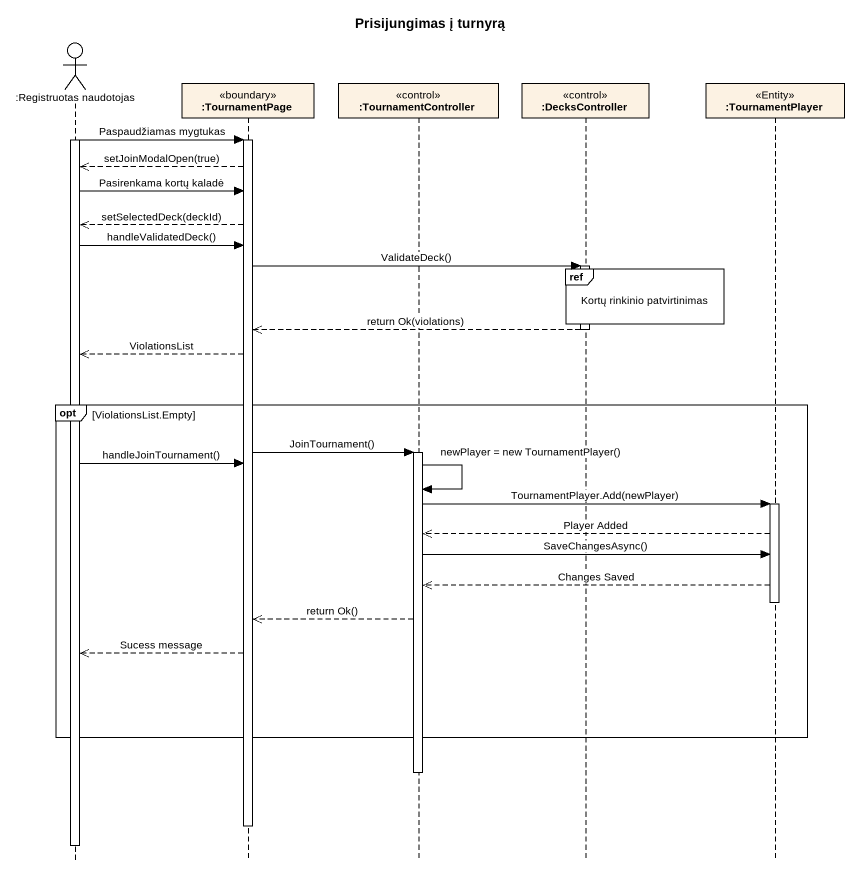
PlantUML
@startuml
title Prisijungimas į turnyrą
hide footbox
actor ":Registruotas naudotojas" as Registruotas_naudotojas
participant ":TournamentPage" as TournamentPage <<boundary>>
participant ":TournamentController" as TournamentController <<control>>
participant ":DecksController" as DecksController <<control>>
participant ":TournamentPlayer" as TournamentPlayer <<Entity>>

activate Registruotas_naudotojas
Registruotas_naudotojas -> TournamentPage : Paspaudžiamas mygtukas
activate TournamentPage
TournamentPage -->> Registruotas_naudotojas : setJoinModalOpen(true)
Registruotas_naudotojas -> TournamentPage : Pasirenkama kortų kaladė
TournamentPage -->> Registruotas_naudotojas : setSelectedDeck(deckId)
Registruotas_naudotojas -> TournamentPage : handleValidatedDeck()
TournamentPage -> DecksController : ValidateDeck()
activate DecksController
ref over DecksController : Kortų rinkinio patvirtinimas
DecksController -->> TournamentPage : return Ok(violations)
deactivate DecksController
TournamentPage -->> Registruotas_naudotojas : ViolationsList
opt ViolationsList.Empty
  TournamentPage -> TournamentController : JoinTournament()
  activate TournamentController
  Registruotas_naudotojas -> TournamentPage : handleJoinTournament()
  TournamentController -> TournamentController : newPlayer = new TournamentPlayer()
  TournamentController -> TournamentPlayer : TournamentPlayer.Add(newPlayer)
  activate TournamentPlayer
  TournamentPlayer -->> TournamentController : Player Added
  TournamentController -> TournamentPlayer : SaveChangesAsync()
  TournamentPlayer -->> TournamentController : Changes Saved
  deactivate TournamentPlayer
  TournamentController -->> TournamentPage : return Ok()
  TournamentPage -->> Registruotas_naudotojas : Sucess message
end
deactivate TournamentController
deactivate TournamentPage
deactivate Registruotas_naudotojas
@enduml
